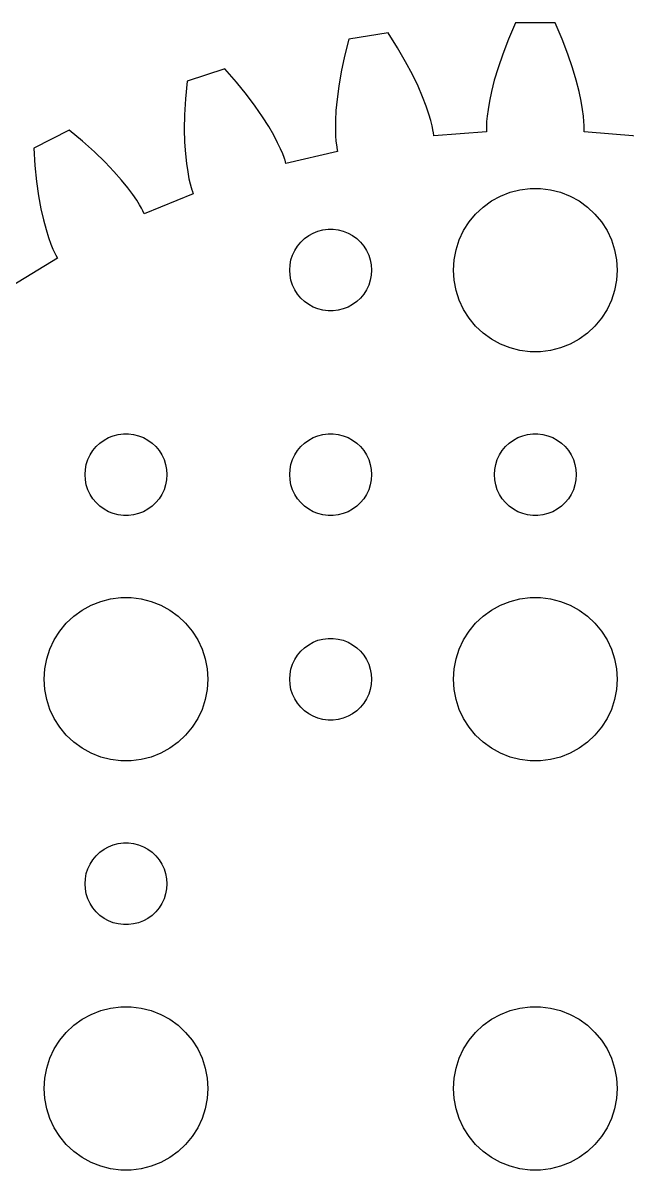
# Model space of a CAD drawing. Header units: metres. Extents: x -39 to 39, y 71 to 259.
# Drawn here: x -18.78 to 3.36, y 217.01 to 259.06 of the extents above; entities that cross this region are included whole.
import ezdxf

# ---------------------------------------------------------------- set-up
doc = ezdxf.new("R2010")
doc.units = ezdxf.units.M

msp = doc.modelspace()

# ---------------------------------------------------------------- linework, layer by layer
for p, q in [((-0.7274, 259.06), (-0.98323, 258.468)), ((0.7274, 259.06), (-0.7274, 259.06)), ((0.98323, 258.468), (0.7274, 259.06)), ((-5.39183, 258.693), (-6.82874, 258.465)), ((-5.0466, 258.148), (-5.39183, 258.693)), ((-6.82874, 258.465), (-6.98885, 257.841)), ((-0.98323, 258.468), (-1.1951, 257.919)), ((1.1951, 257.919), (0.98323, 258.468)), ((-6.98885, 257.841), (-7.11221, 257.265)), ((-4.75145, 257.639), (-5.0466, 258.148)), ((-1.1951, 257.919), (-1.36684, 257.415)), ((1.36684, 257.415), (1.1951, 257.919)), ((-11.3783, 257.373), (-12.7619, 256.923)), ((-10.9522, 256.889), (-11.3783, 257.373)), ((-4.50298, 257.168), (-4.75145, 257.639)), ((-1.36684, 257.415), (-1.50243, 256.958)), ((1.50243, 256.958), (1.36684, 257.415)), ((-7.11221, 257.265), (-7.20299, 256.741)), ((-4.29761, 256.738), (-4.50298, 257.168)), ((-1.50243, 256.958), (-1.60591, 256.551)), ((1.60591, 256.551), (1.50243, 256.958)), ((-12.7619, 256.923), (-12.8224, 256.281)), ((-10.581, 256.432), (-10.9522, 256.889)), ((-7.20299, 256.741), (-7.26546, 256.268)), ((-4.13165, 256.352), (-4.29761, 256.738)), ((-1.60591, 256.551), (-1.68147, 256.194)), ((1.68147, 256.194), (1.60591, 256.551)), ((-12.8224, 256.281), (-12.8542, 255.694)), ((-10.2619, 256.006), (-10.581, 256.432)), ((-7.26546, 256.268), (-7.30394, 255.85)), ((-4.00127, 256.012), (-4.13165, 256.352)), ((-1.68147, 256.194), (-1.73337, 255.89)), ((1.73337, 255.89), (1.68147, 256.194)), ((-12.8542, 255.694), (-12.8618, 255.161)), ((-9.99182, 255.614), (-10.2619, 256.006)), ((-7.30394, 255.85), (-7.32281, 255.486)), ((-3.90248, 255.72), (-4.00127, 256.012)), ((-3.83121, 255.478), (-3.90248, 255.72)), ((-1.73337, 255.89), (-1.76591, 255.64)), ((1.76591, 255.64), (1.73337, 255.89)), ((-9.7675, 255.258), (-9.99182, 255.614)), ((-7.32281, 255.486), (-7.32652, 255.177)), ((-3.78329, 255.288), (-3.83121, 255.478)), ((-3.75444, 255.15), (-3.78329, 255.288)), ((-1.79051, 255.305), (-1.79146, 255.221)), ((-1.78348, 255.445), (-1.79051, 255.305)), ((-1.76591, 255.64), (-1.78348, 255.445)), ((1.78348, 255.445), (1.76591, 255.64)), ((1.79051, 255.305), (1.78348, 255.445)), ((1.79146, 255.221), (1.79051, 255.305)), ((-17.0846, 255.133), (-18.3809, 254.472)), ((-16.5881, 254.722), (-17.0846, 255.133)), ((-12.8618, 255.161), (-12.8496, 254.685)), ((-9.58549, 254.943), (-9.7675, 255.258)), ((-9.44223, 254.67), (-9.58549, 254.943)), ((-7.32652, 255.177), (-7.31955, 254.925)), ((-7.31955, 254.925), (-7.30634, 254.73)), ((-3.74036, 255.068), (-3.75444, 255.15)), ((-3.73665, 255.04), (-3.74036, 255.068)), ((-3.72354, 254.917), (-3.73665, 255.04)), ((-1.78416, 255.063), (-3.72354, 254.917)), ((-1.79146, 255.221), (-1.79077, 255.193)), ((-1.79077, 255.193), (-1.78416, 255.063)), ((1.78448, 255.069), (1.79077, 255.193)), ((3.72285, 254.91), (1.78448, 255.069)), ((1.79077, 255.193), (1.79146, 255.221)), ((-18.3809, 254.472), (-18.3402, 253.829)), ((-16.15, 254.329), (-16.5881, 254.722)), ((-12.8496, 254.685), (-12.8221, 254.266)), ((-9.33398, 254.442), (-9.44223, 254.67)), ((-9.2569, 254.261), (-9.33398, 254.442)), ((-7.30634, 254.73), (-7.29138, 254.59)), ((-7.29138, 254.59), (-7.27916, 254.507)), ((-7.27916, 254.507), (-7.27411, 254.48)), ((-7.27411, 254.48), (-7.24725, 254.352)), ((-15.7682, 253.958), (-16.15, 254.329)), ((-12.8221, 254.266), (-12.7838, 253.903)), ((-9.20697, 254.13), (-9.2569, 254.261)), ((-9.18008, 254.051), (-9.20697, 254.13)), ((-9.17209, 254.024), (-9.18008, 254.051)), ((-9.13991, 253.904), (-9.17209, 254.024)), ((-7.24725, 254.352), (-9.13991, 253.904)), ((-18.3402, 253.829), (-18.2797, 253.244)), ((-15.44, 253.612), (-15.7682, 253.958)), ((-15.1628, 253.296), (-15.44, 253.612)), ((-12.7838, 253.903), (-12.7393, 253.598)), ((-12.7393, 253.598), (-12.693, 253.35)), ((-18.2797, 253.244), (-18.2039, 252.716)), ((-14.9337, 253.013), (-15.1628, 253.296)), ((-12.693, 253.35), (-12.6493, 253.159)), ((-14.7495, 252.766), (-14.9337, 253.013)), ((-14.6069, 252.557), (-14.7495, 252.766)), ((-12.5319, 252.796), (-14.3312, 252.057)), ((-12.6493, 253.159), (-12.6127, 253.024)), ((-12.6127, 253.024), (-12.5876, 252.944)), ((-12.5876, 252.944), (-12.5783, 252.917)), ((-12.5783, 252.917), (-12.5319, 252.796)), ((-1.27733, 252.714), (-0.92705, 252.853)), ((-0.92705, 252.853), (-0.56213, 252.947)), ((-0.56213, 252.947), (-0.18837, 252.994)), ((-0.18837, 252.994), (0.18837, 252.994)), ((0.18837, 252.994), (0.56213, 252.947)), ((0.56213, 252.947), (0.92705, 252.853)), ((0.92705, 252.853), (1.27733, 252.714)), ((-18.2039, 252.716), (-18.1174, 252.248)), ((-14.5026, 252.391), (-14.6069, 252.557)), ((-14.4328, 252.27), (-14.5026, 252.391)), ((-1.91226, 252.312), (-1.60747, 252.533)), ((-1.60747, 252.533), (-1.27733, 252.714)), ((1.27733, 252.714), (1.60747, 252.533)), ((1.60747, 252.533), (1.91226, 252.312)), ((-18.1174, 252.248), (-18.0246, 251.838)), ((-14.3938, 252.195), (-14.4328, 252.27)), ((-14.3817, 252.17), (-14.3938, 252.195)), ((-14.3312, 252.057), (-14.3817, 252.17)), ((-2.42705, 251.763), (-2.1869, 252.054)), ((-2.1869, 252.054), (-1.91226, 252.312)), ((1.91226, 252.312), (2.1869, 252.054)), ((2.1869, 252.054), (2.42705, 251.763)), ((-18.0246, 251.838), (-17.9301, 251.486)), ((-17.9301, 251.486), (-17.8384, 251.192)), ((-7.78107, 251.473), (-7.59418, 251.497)), ((-7.59418, 251.497), (-7.40581, 251.497)), ((-7.40581, 251.497), (-7.21892, 251.473)), ((-2.62891, 251.445), (-2.42705, 251.763)), ((2.42705, 251.763), (2.62891, 251.445)), ((-17.8384, 251.192), (-17.7538, 250.954)), ((-8.59344, 251.027), (-8.45613, 251.156)), ((-8.45613, 251.156), (-8.30373, 251.266)), ((-8.30373, 251.266), (-8.13866, 251.357)), ((-8.13866, 251.357), (-7.96352, 251.427)), ((-7.96352, 251.427), (-7.78107, 251.473)), ((-7.21892, 251.473), (-7.03647, 251.427)), ((-7.03647, 251.427), (-6.86133, 251.357)), ((-6.86133, 251.357), (-6.69626, 251.266)), ((-6.69626, 251.266), (-6.54385, 251.156)), ((-6.54385, 251.156), (-6.40654, 251.027)), ((-2.90575, 250.746), (-2.78932, 251.104)), ((-2.78932, 251.104), (-2.62891, 251.445)), ((2.62891, 251.445), (2.78932, 251.104)), ((2.78932, 251.104), (2.90575, 250.746)), ((-17.7538, 250.954), (-17.6808, 250.772)), ((-17.6808, 250.772), (-17.6235, 250.644)), ((-17.6235, 250.644), (-17.5862, 250.569)), ((-8.89465, 250.552), (-8.81445, 250.723)), ((-8.81445, 250.723), (-8.71352, 250.882)), ((-8.71352, 250.882), (-8.59344, 251.027)), ((-6.40654, 251.027), (-6.28647, 250.882)), ((-6.28647, 250.882), (-6.18553, 250.723)), ((-6.18553, 250.723), (-6.10533, 250.552)), ((-2.97633, 250.376), (-2.90575, 250.746)), ((2.90575, 250.746), (2.97633, 250.376)), ((-17.5079, 250.431), (-19.1696, 249.421)), ((-17.5862, 250.569), (-17.5728, 250.544)), ((-17.5728, 250.544), (-17.5079, 250.431)), ((-8.98816, 250.188), (-8.95287, 250.373)), ((-8.95287, 250.373), (-8.89465, 250.552)), ((-6.10533, 250.552), (-6.04712, 250.373)), ((-6.04712, 250.373), (-6.01183, 250.188)), ((-3, 250), (-2.97633, 250.376)), ((2.97633, 250.376), (3, 250)), ((-9, 250), (-8.98816, 250.188)), ((-8.98816, 249.812), (-9, 250)), ((-8.95287, 249.627), (-8.98816, 249.812)), ((-6.01183, 249.812), (-6.04712, 249.627)), ((-6.01183, 250.188), (-6, 250)), ((-6, 250), (-6.01183, 249.812)), ((-2.97633, 249.624), (-3, 250)), ((3, 250), (2.97633, 249.624)), ((-8.89465, 249.448), (-8.95287, 249.627)), ((-8.81445, 249.277), (-8.89465, 249.448)), ((-6.10533, 249.448), (-6.18553, 249.277)), ((-6.04712, 249.627), (-6.10533, 249.448)), ((-2.90575, 249.254), (-2.97633, 249.624)), ((2.97633, 249.624), (2.90575, 249.254)), ((-8.71352, 249.118), (-8.81445, 249.277)), ((-8.59344, 248.973), (-8.71352, 249.118)), ((-8.45613, 248.844), (-8.59344, 248.973)), ((-6.40654, 248.973), (-6.54385, 248.844)), ((-6.28647, 249.118), (-6.40654, 248.973)), ((-6.18553, 249.277), (-6.28647, 249.118)), ((-2.78932, 248.896), (-2.90575, 249.254)), ((2.90575, 249.254), (2.78932, 248.896)), ((-8.30373, 248.734), (-8.45613, 248.844)), ((-8.13866, 248.643), (-8.30373, 248.734)), ((-7.96352, 248.573), (-8.13866, 248.643)), ((-7.78107, 248.527), (-7.96352, 248.573)), ((-7.03647, 248.573), (-7.21892, 248.527)), ((-6.86133, 248.643), (-7.03647, 248.573)), ((-6.69626, 248.734), (-6.86133, 248.643)), ((-6.54385, 248.844), (-6.69626, 248.734)), ((-2.62891, 248.555), (-2.78932, 248.896)), ((-2.42705, 248.237), (-2.62891, 248.555)), ((2.62891, 248.555), (2.42705, 248.237)), ((2.78932, 248.896), (2.62891, 248.555)), ((-7.59418, 248.503), (-7.78107, 248.527)), ((-7.40581, 248.503), (-7.59418, 248.503)), ((-7.21892, 248.527), (-7.40581, 248.503)), ((-2.1869, 247.946), (-2.42705, 248.237)), ((2.42705, 248.237), (2.1869, 247.946)), ((-1.91226, 247.688), (-2.1869, 247.946)), ((2.1869, 247.946), (1.91226, 247.688)), ((-1.60747, 247.467), (-1.91226, 247.688)), ((-1.27733, 247.286), (-1.60747, 247.467)), ((-0.92705, 247.147), (-1.27733, 247.286)), ((1.27733, 247.286), (0.92705, 247.147)), ((1.60747, 247.467), (1.27733, 247.286)), ((1.91226, 247.688), (1.60747, 247.467)), ((-0.56213, 247.053), (-0.92705, 247.147)), ((-0.18837, 247.006), (-0.56213, 247.053)), ((0.18837, 247.006), (-0.18837, 247.006)), ((0.56213, 247.053), (0.18837, 247.006)), ((0.92705, 247.147), (0.56213, 247.053)), ((-15.6387, 243.857), (-15.4635, 243.927)), ((-15.4635, 243.927), (-15.2811, 243.973)), ((-15.2811, 243.973), (-15.0942, 243.997)), ((-15.0942, 243.997), (-14.9058, 243.997)), ((-14.9058, 243.997), (-14.7189, 243.973)), ((-14.7189, 243.973), (-14.5365, 243.927)), ((-14.5365, 243.927), (-14.3613, 243.857)), ((-8.13866, 243.857), (-7.96352, 243.927)), ((-7.96352, 243.927), (-7.78107, 243.973)), ((-7.78107, 243.973), (-7.59418, 243.997)), ((-7.59418, 243.997), (-7.40581, 243.997)), ((-7.40581, 243.997), (-7.21892, 243.973)), ((-7.21892, 243.973), (-7.03647, 243.927)), ((-7.03647, 243.927), (-6.86133, 243.857)), ((-0.63866, 243.857), (-0.46352, 243.927)), ((-0.46352, 243.927), (-0.28107, 243.973)), ((-0.28107, 243.973), (-0.09418, 243.997)), ((-0.09418, 243.997), (0.09418, 243.997)), ((0.09418, 243.997), (0.28107, 243.973)), ((0.28107, 243.973), (0.46352, 243.927)), ((0.46352, 243.927), (0.63866, 243.857)), ((-16.2135, 243.382), (-16.0934, 243.527)), ((-16.0934, 243.527), (-15.9561, 243.656)), ((-15.9561, 243.656), (-15.8037, 243.766)), ((-15.8037, 243.766), (-15.6387, 243.857)), ((-14.3613, 243.857), (-14.1963, 243.766)), ((-14.1963, 243.766), (-14.0439, 243.656)), ((-14.0439, 243.656), (-13.9065, 243.527)), ((-13.9065, 243.527), (-13.7865, 243.382)), ((-8.71352, 243.382), (-8.59344, 243.527)), ((-8.59344, 243.527), (-8.45613, 243.656)), ((-8.45613, 243.656), (-8.30373, 243.766)), ((-8.30373, 243.766), (-8.13866, 243.857)), ((-6.86133, 243.857), (-6.69626, 243.766)), ((-6.69626, 243.766), (-6.54385, 243.656)), ((-6.54385, 243.656), (-6.40654, 243.527)), ((-6.40654, 243.527), (-6.28647, 243.382)), ((-1.21352, 243.382), (-1.09344, 243.527)), ((-1.09344, 243.527), (-0.95613, 243.656)), ((-0.95613, 243.656), (-0.80373, 243.766)), ((-0.80373, 243.766), (-0.63866, 243.857)), ((0.63866, 243.857), (0.80373, 243.766)), ((0.80373, 243.766), (0.95613, 243.656)), ((0.95613, 243.656), (1.09344, 243.527)), ((1.09344, 243.527), (1.21352, 243.382)), ((-16.3947, 243.052), (-16.3145, 243.223)), ((-16.3145, 243.223), (-16.2135, 243.382)), ((-13.7865, 243.382), (-13.6855, 243.223)), ((-13.6855, 243.223), (-13.6053, 243.052)), ((-8.89465, 243.052), (-8.81445, 243.223)), ((-8.81445, 243.223), (-8.71352, 243.382)), ((-6.28647, 243.382), (-6.18553, 243.223)), ((-6.18553, 243.223), (-6.10533, 243.052)), ((-1.39465, 243.052), (-1.31445, 243.223)), ((-1.31445, 243.223), (-1.21352, 243.382)), ((1.21352, 243.382), (1.31445, 243.223)), ((1.31445, 243.223), (1.39465, 243.052)), ((-16.5, 242.5), (-16.4882, 242.688)), ((-16.4882, 242.688), (-16.4529, 242.873)), ((-16.4529, 242.873), (-16.3947, 243.052)), ((-13.6053, 243.052), (-13.5471, 242.873)), ((-13.5471, 242.873), (-13.5118, 242.688)), ((-13.5118, 242.688), (-13.5, 242.5)), ((-9, 242.5), (-8.98816, 242.688)), ((-8.98816, 242.688), (-8.95287, 242.873)), ((-8.95287, 242.873), (-8.89465, 243.052)), ((-6.10533, 243.052), (-6.04712, 242.873)), ((-6.04712, 242.873), (-6.01183, 242.688)), ((-6.01183, 242.688), (-6, 242.5)), ((-1.5, 242.5), (-1.48816, 242.688)), ((-1.48816, 242.688), (-1.45287, 242.873)), ((-1.45287, 242.873), (-1.39465, 243.052)), ((1.39465, 243.052), (1.45287, 242.873)), ((1.45287, 242.873), (1.48816, 242.688)), ((1.48816, 242.688), (1.5, 242.5)), ((-16.4882, 242.312), (-16.5, 242.5)), ((-16.4529, 242.127), (-16.4882, 242.312)), ((-13.5118, 242.312), (-13.5471, 242.127)), ((-13.5, 242.5), (-13.5118, 242.312)), ((-8.98816, 242.312), (-9, 242.5)), ((-8.95287, 242.127), (-8.98816, 242.312)), ((-6.01183, 242.312), (-6.04712, 242.127)), ((-6, 242.5), (-6.01183, 242.312)), ((-1.48816, 242.312), (-1.5, 242.5)), ((-1.45287, 242.127), (-1.48816, 242.312)), ((1.48816, 242.312), (1.45287, 242.127)), ((1.5, 242.5), (1.48816, 242.312)), ((-16.3947, 241.948), (-16.4529, 242.127)), ((-16.3145, 241.777), (-16.3947, 241.948)), ((-13.6053, 241.948), (-13.6855, 241.777)), ((-13.5471, 242.127), (-13.6053, 241.948)), ((-8.89465, 241.948), (-8.95287, 242.127)), ((-8.81445, 241.777), (-8.89465, 241.948)), ((-6.10533, 241.948), (-6.18553, 241.777)), ((-6.04712, 242.127), (-6.10533, 241.948)), ((-1.39465, 241.948), (-1.45287, 242.127)), ((-1.31445, 241.777), (-1.39465, 241.948)), ((1.39465, 241.948), (1.31445, 241.777)), ((1.45287, 242.127), (1.39465, 241.948)), ((-16.2135, 241.618), (-16.3145, 241.777)), ((-16.0934, 241.473), (-16.2135, 241.618)), ((-15.9561, 241.344), (-16.0934, 241.473)), ((-13.9065, 241.473), (-14.0439, 241.344)), ((-13.7865, 241.618), (-13.9065, 241.473)), ((-13.6855, 241.777), (-13.7865, 241.618)), ((-8.71352, 241.618), (-8.81445, 241.777)), ((-8.59344, 241.473), (-8.71352, 241.618)), ((-8.45613, 241.344), (-8.59344, 241.473)), ((-6.40654, 241.473), (-6.54385, 241.344)), ((-6.28647, 241.618), (-6.40654, 241.473)), ((-6.18553, 241.777), (-6.28647, 241.618)), ((-1.21352, 241.618), (-1.31445, 241.777)), ((-1.09344, 241.473), (-1.21352, 241.618)), ((-0.95613, 241.344), (-1.09344, 241.473)), ((1.09344, 241.473), (0.95613, 241.344)), ((1.21352, 241.618), (1.09344, 241.473)), ((1.31445, 241.777), (1.21352, 241.618)), ((-15.8037, 241.234), (-15.9561, 241.344)), ((-15.6387, 241.143), (-15.8037, 241.234)), ((-15.4635, 241.073), (-15.6387, 241.143)), ((-15.2811, 241.027), (-15.4635, 241.073)), ((-15.0942, 241.003), (-15.2811, 241.027)), ((-14.9058, 241.003), (-15.0942, 241.003)), ((-14.7189, 241.027), (-14.9058, 241.003)), ((-14.5365, 241.073), (-14.7189, 241.027)), ((-14.3613, 241.143), (-14.5365, 241.073)), ((-14.1963, 241.234), (-14.3613, 241.143)), ((-14.0439, 241.344), (-14.1963, 241.234)), ((-8.30373, 241.234), (-8.45613, 241.344)), ((-8.13866, 241.143), (-8.30373, 241.234)), ((-7.96352, 241.073), (-8.13866, 241.143)), ((-7.78107, 241.027), (-7.96352, 241.073)), ((-7.59418, 241.003), (-7.78107, 241.027)), ((-7.40581, 241.003), (-7.59418, 241.003)), ((-7.21892, 241.027), (-7.40581, 241.003)), ((-7.03647, 241.073), (-7.21892, 241.027)), ((-6.86133, 241.143), (-7.03647, 241.073)), ((-6.69626, 241.234), (-6.86133, 241.143)), ((-6.54385, 241.344), (-6.69626, 241.234)), ((-0.80373, 241.234), (-0.95613, 241.344)), ((-0.63866, 241.143), (-0.80373, 241.234)), ((-0.46352, 241.073), (-0.63866, 241.143)), ((-0.28107, 241.027), (-0.46352, 241.073)), ((-0.09418, 241.003), (-0.28107, 241.027)), ((0.09418, 241.003), (-0.09418, 241.003)), ((0.28107, 241.027), (0.09418, 241.003)), ((0.46352, 241.073), (0.28107, 241.027)), ((0.63866, 241.143), (0.46352, 241.073)), ((0.80373, 241.234), (0.63866, 241.143)), ((0.95613, 241.344), (0.80373, 241.234)), ((-16.6075, 237.533), (-16.2773, 237.714)), ((-16.2773, 237.714), (-15.927, 237.853)), ((-15.927, 237.853), (-15.5621, 237.947)), ((-15.5621, 237.947), (-15.1884, 237.994)), ((-15.1884, 237.994), (-14.8116, 237.994)), ((-14.8116, 237.994), (-14.4379, 237.947)), ((-14.4379, 237.947), (-14.0729, 237.853)), ((-14.0729, 237.853), (-13.7227, 237.714)), ((-13.7227, 237.714), (-13.3925, 237.533)), ((-1.60747, 237.533), (-1.27733, 237.714)), ((-1.27733, 237.714), (-0.92705, 237.853)), ((-0.92705, 237.853), (-0.56213, 237.947)), ((-0.56213, 237.947), (-0.18837, 237.994)), ((-0.18837, 237.994), (0.18837, 237.994)), ((0.18837, 237.994), (0.56213, 237.947)), ((0.56213, 237.947), (0.92705, 237.853)), ((0.92705, 237.853), (1.27733, 237.714)), ((1.27733, 237.714), (1.60747, 237.533)), ((-17.1869, 237.054), (-16.9123, 237.312)), ((-16.9123, 237.312), (-16.6075, 237.533)), ((-13.3925, 237.533), (-13.0877, 237.312)), ((-13.0877, 237.312), (-12.8131, 237.054)), ((-2.1869, 237.054), (-1.91226, 237.312)), ((-1.91226, 237.312), (-1.60747, 237.533)), ((1.60747, 237.533), (1.91226, 237.312)), ((1.91226, 237.312), (2.1869, 237.054)), ((-17.427, 236.763), (-17.1869, 237.054)), ((-12.8131, 237.054), (-12.5729, 236.763)), ((-2.42705, 236.763), (-2.1869, 237.054)), ((2.1869, 237.054), (2.42705, 236.763)), ((-17.7893, 236.104), (-17.6289, 236.445)), ((-17.6289, 236.445), (-17.427, 236.763)), ((-12.5729, 236.763), (-12.3711, 236.445)), ((-12.3711, 236.445), (-12.2107, 236.104)), ((-8.30373, 236.266), (-8.13866, 236.357)), ((-8.13866, 236.357), (-7.96352, 236.427)), ((-7.96352, 236.427), (-7.78107, 236.473)), ((-7.78107, 236.473), (-7.59418, 236.497)), ((-7.59418, 236.497), (-7.40581, 236.497)), ((-7.40581, 236.497), (-7.21892, 236.473)), ((-7.21892, 236.473), (-7.03647, 236.427)), ((-7.03647, 236.427), (-6.86133, 236.357)), ((-6.86133, 236.357), (-6.69626, 236.266)), ((-2.78932, 236.104), (-2.62891, 236.445)), ((-2.62891, 236.445), (-2.42705, 236.763)), ((2.42705, 236.763), (2.62891, 236.445)), ((2.62891, 236.445), (2.78932, 236.104)), ((-17.9057, 235.746), (-17.7893, 236.104)), ((-12.2107, 236.104), (-12.0942, 235.746)), ((-8.71352, 235.882), (-8.59344, 236.027)), ((-8.59344, 236.027), (-8.45613, 236.156)), ((-8.45613, 236.156), (-8.30373, 236.266)), ((-6.69626, 236.266), (-6.54385, 236.156)), ((-6.54385, 236.156), (-6.40654, 236.027)), ((-6.40654, 236.027), (-6.28647, 235.882)), ((-2.90575, 235.746), (-2.78932, 236.104)), ((2.78932, 236.104), (2.90575, 235.746)), ((-17.9763, 235.376), (-17.9057, 235.746)), ((-12.0942, 235.746), (-12.0237, 235.376)), ((-8.95287, 235.373), (-8.89465, 235.552)), ((-8.89465, 235.552), (-8.81445, 235.723)), ((-8.81445, 235.723), (-8.71352, 235.882)), ((-6.28647, 235.882), (-6.18553, 235.723)), ((-6.18553, 235.723), (-6.10533, 235.552)), ((-6.10533, 235.552), (-6.04712, 235.373)), ((-2.97633, 235.376), (-2.90575, 235.746)), ((2.90575, 235.746), (2.97633, 235.376)), ((-18, 235), (-17.9763, 235.376)), ((-12.0237, 235.376), (-12, 235)), ((-9, 235), (-8.98816, 235.188)), ((-8.98816, 235.188), (-8.95287, 235.373)), ((-6.04712, 235.373), (-6.01183, 235.188)), ((-6.01183, 235.188), (-6, 235)), ((-3, 235), (-2.97633, 235.376)), ((2.97633, 235.376), (3, 235)), ((-17.9763, 234.624), (-18, 235)), ((-12, 235), (-12.0237, 234.624)), ((-8.98816, 234.812), (-9, 235)), ((-8.95287, 234.627), (-8.98816, 234.812)), ((-6.01183, 234.812), (-6.04712, 234.627)), ((-6, 235), (-6.01183, 234.812)), ((-2.97633, 234.624), (-3, 235)), ((3, 235), (2.97633, 234.624)), ((-17.9057, 234.254), (-17.9763, 234.624)), ((-17.7893, 233.896), (-17.9057, 234.254)), ((-12.0942, 234.254), (-12.2107, 233.896)), ((-12.0237, 234.624), (-12.0942, 234.254)), ((-8.89465, 234.448), (-8.95287, 234.627)), ((-8.81445, 234.277), (-8.89465, 234.448)), ((-8.71352, 234.118), (-8.81445, 234.277)), ((-6.18553, 234.277), (-6.28647, 234.118)), ((-6.10533, 234.448), (-6.18553, 234.277)), ((-6.04712, 234.627), (-6.10533, 234.448)), ((-2.90575, 234.254), (-2.97633, 234.624)), ((-2.78932, 233.896), (-2.90575, 234.254)), ((2.90575, 234.254), (2.78932, 233.896)), ((2.97633, 234.624), (2.90575, 234.254)), ((-17.6289, 233.555), (-17.7893, 233.896)), ((-12.2107, 233.896), (-12.3711, 233.555)), ((-8.59344, 233.973), (-8.71352, 234.118)), ((-8.45613, 233.844), (-8.59344, 233.973)), ((-8.30373, 233.734), (-8.45613, 233.844)), ((-6.54385, 233.844), (-6.69626, 233.734)), ((-6.40654, 233.973), (-6.54385, 233.844)), ((-6.28647, 234.118), (-6.40654, 233.973)), ((-2.62891, 233.555), (-2.78932, 233.896)), ((2.78932, 233.896), (2.62891, 233.555)), ((-17.427, 233.237), (-17.6289, 233.555)), ((-12.3711, 233.555), (-12.5729, 233.237)), ((-8.13866, 233.643), (-8.30373, 233.734)), ((-7.96352, 233.573), (-8.13866, 233.643)), ((-7.78107, 233.527), (-7.96352, 233.573)), ((-7.59418, 233.503), (-7.78107, 233.527)), ((-7.40581, 233.503), (-7.59418, 233.503)), ((-7.21892, 233.527), (-7.40581, 233.503)), ((-7.03647, 233.573), (-7.21892, 233.527)), ((-6.86133, 233.643), (-7.03647, 233.573)), ((-6.69626, 233.734), (-6.86133, 233.643)), ((-2.42705, 233.237), (-2.62891, 233.555)), ((2.62891, 233.555), (2.42705, 233.237)), ((-17.1869, 232.946), (-17.427, 233.237)), ((-12.5729, 233.237), (-12.8131, 232.946)), ((-2.1869, 232.946), (-2.42705, 233.237)), ((2.42705, 233.237), (2.1869, 232.946)), ((-16.9123, 232.688), (-17.1869, 232.946)), ((-16.6075, 232.467), (-16.9123, 232.688)), ((-13.0877, 232.688), (-13.3925, 232.467)), ((-12.8131, 232.946), (-13.0877, 232.688)), ((-1.91226, 232.688), (-2.1869, 232.946)), ((-1.60747, 232.467), (-1.91226, 232.688)), ((1.91226, 232.688), (1.60747, 232.467)), ((2.1869, 232.946), (1.91226, 232.688)), ((-16.2773, 232.286), (-16.6075, 232.467)), ((-15.927, 232.147), (-16.2773, 232.286)), ((-15.5621, 232.053), (-15.927, 232.147)), ((-14.0729, 232.147), (-14.4379, 232.053)), ((-13.7227, 232.286), (-14.0729, 232.147)), ((-13.3925, 232.467), (-13.7227, 232.286)), ((-1.27733, 232.286), (-1.60747, 232.467)), ((-0.92705, 232.147), (-1.27733, 232.286)), ((-0.56213, 232.053), (-0.92705, 232.147)), ((0.92705, 232.147), (0.56213, 232.053)), ((1.27733, 232.286), (0.92705, 232.147)), ((1.60747, 232.467), (1.27733, 232.286)), ((-15.1884, 232.006), (-15.5621, 232.053)), ((-14.8116, 232.006), (-15.1884, 232.006)), ((-14.4379, 232.053), (-14.8116, 232.006)), ((-0.18837, 232.006), (-0.56213, 232.053)), ((0.18837, 232.006), (-0.18837, 232.006)), ((0.56213, 232.053), (0.18837, 232.006)), ((-15.8037, 228.766), (-15.6387, 228.857)), ((-15.6387, 228.857), (-15.4635, 228.927)), ((-15.4635, 228.927), (-15.2811, 228.973)), ((-15.2811, 228.973), (-15.0942, 228.997)), ((-15.0942, 228.997), (-14.9058, 228.997)), ((-14.9058, 228.997), (-14.7189, 228.973)), ((-14.7189, 228.973), (-14.5365, 228.927)), ((-14.5365, 228.927), (-14.3613, 228.857)), ((-14.3613, 228.857), (-14.1963, 228.766)), ((-16.3145, 228.223), (-16.2135, 228.382)), ((-16.2135, 228.382), (-16.0934, 228.527)), ((-16.0934, 228.527), (-15.9561, 228.656)), ((-15.9561, 228.656), (-15.8037, 228.766)), ((-14.1963, 228.766), (-14.0439, 228.656)), ((-14.0439, 228.656), (-13.9065, 228.527)), ((-13.9065, 228.527), (-13.7865, 228.382)), ((-13.7865, 228.382), (-13.6855, 228.223)), ((-16.4529, 227.873), (-16.3947, 228.052)), ((-16.3947, 228.052), (-16.3145, 228.223)), ((-13.6855, 228.223), (-13.6053, 228.052)), ((-13.6053, 228.052), (-13.5471, 227.873)), ((-16.5, 227.5), (-16.4882, 227.688)), ((-16.4882, 227.688), (-16.4529, 227.873)), ((-13.5471, 227.873), (-13.5118, 227.688)), ((-13.5118, 227.688), (-13.5, 227.5)), ((-16.4882, 227.312), (-16.5, 227.5)), ((-16.4529, 227.127), (-16.4882, 227.312)), ((-16.3947, 226.948), (-16.4529, 227.127)), ((-13.5471, 227.127), (-13.6053, 226.948)), ((-13.5118, 227.312), (-13.5471, 227.127)), ((-13.5, 227.5), (-13.5118, 227.312)), ((-16.3145, 226.777), (-16.3947, 226.948)), ((-16.2135, 226.618), (-16.3145, 226.777)), ((-13.6855, 226.777), (-13.7865, 226.618)), ((-13.6053, 226.948), (-13.6855, 226.777)), ((-16.0934, 226.473), (-16.2135, 226.618)), ((-15.9561, 226.344), (-16.0934, 226.473)), ((-15.8037, 226.234), (-15.9561, 226.344)), ((-14.0439, 226.344), (-14.1963, 226.234)), ((-13.9065, 226.473), (-14.0439, 226.344)), ((-13.7865, 226.618), (-13.9065, 226.473)), ((-15.6387, 226.143), (-15.8037, 226.234)), ((-15.4635, 226.073), (-15.6387, 226.143)), ((-15.2811, 226.027), (-15.4635, 226.073)), ((-15.0942, 226.003), (-15.2811, 226.027)), ((-14.9058, 226.003), (-15.0942, 226.003)), ((-14.7189, 226.027), (-14.9058, 226.003)), ((-14.5365, 226.073), (-14.7189, 226.027)), ((-14.3613, 226.143), (-14.5365, 226.073)), ((-14.1963, 226.234), (-14.3613, 226.143)), ((-15.927, 222.853), (-15.5621, 222.947)), ((-15.5621, 222.947), (-15.1884, 222.994)), ((-15.1884, 222.994), (-14.8116, 222.994)), ((-14.8116, 222.994), (-14.4379, 222.947)), ((-14.4379, 222.947), (-14.0729, 222.853)), ((-0.92705, 222.853), (-0.56213, 222.947)), ((-0.56213, 222.947), (-0.18837, 222.994)), ((-0.18837, 222.994), (0.18837, 222.994)), ((0.18837, 222.994), (0.56213, 222.947)), ((0.56213, 222.947), (0.92705, 222.853)), ((-16.9123, 222.312), (-16.6075, 222.533)), ((-16.6075, 222.533), (-16.2773, 222.714)), ((-16.2773, 222.714), (-15.927, 222.853)), ((-14.0729, 222.853), (-13.7227, 222.714)), ((-13.7227, 222.714), (-13.3925, 222.533)), ((-13.3925, 222.533), (-13.0877, 222.312)), ((-1.91226, 222.312), (-1.60747, 222.533)), ((-1.60747, 222.533), (-1.27733, 222.714)), ((-1.27733, 222.714), (-0.92705, 222.853)), ((0.92705, 222.853), (1.27733, 222.714)), ((1.27733, 222.714), (1.60747, 222.533)), ((1.60747, 222.533), (1.91226, 222.312)), ((-17.427, 221.763), (-17.1869, 222.054)), ((-17.1869, 222.054), (-16.9123, 222.312)), ((-13.0877, 222.312), (-12.8131, 222.054)), ((-12.8131, 222.054), (-12.5729, 221.763)), ((-2.42705, 221.763), (-2.1869, 222.054)), ((-2.1869, 222.054), (-1.91226, 222.312)), ((1.91226, 222.312), (2.1869, 222.054)), ((2.1869, 222.054), (2.42705, 221.763)), ((-17.6289, 221.445), (-17.427, 221.763)), ((-12.5729, 221.763), (-12.3711, 221.445)), ((-2.62891, 221.445), (-2.42705, 221.763)), ((2.42705, 221.763), (2.62891, 221.445)), ((-17.7893, 221.104), (-17.6289, 221.445)), ((-12.3711, 221.445), (-12.2107, 221.104)), ((-2.78932, 221.104), (-2.62891, 221.445)), ((2.62891, 221.445), (2.78932, 221.104)), ((-17.9057, 220.746), (-17.7893, 221.104)), ((-12.2107, 221.104), (-12.0942, 220.746)), ((-2.90575, 220.746), (-2.78932, 221.104)), ((2.78932, 221.104), (2.90575, 220.746)), ((-18, 220), (-17.9763, 220.376)), ((-17.9763, 220.376), (-17.9057, 220.746)), ((-12.0942, 220.746), (-12.0237, 220.376)), ((-12.0237, 220.376), (-12, 220)), ((-3, 220), (-2.97633, 220.376)), ((-2.97633, 220.376), (-2.90575, 220.746)), ((2.90575, 220.746), (2.97633, 220.376)), ((2.97633, 220.376), (3, 220)), ((-17.9763, 219.624), (-18, 220)), ((-12, 220), (-12.0237, 219.624)), ((-2.97633, 219.624), (-3, 220)), ((3, 220), (2.97633, 219.624)), ((-17.9057, 219.254), (-17.9763, 219.624)), ((-12.0237, 219.624), (-12.0942, 219.254)), ((-2.90575, 219.254), (-2.97633, 219.624)), ((2.97633, 219.624), (2.90575, 219.254)), ((-17.7893, 218.896), (-17.9057, 219.254)), ((-12.0942, 219.254), (-12.2107, 218.896)), ((-2.78932, 218.896), (-2.90575, 219.254)), ((2.90575, 219.254), (2.78932, 218.896)), ((-17.6289, 218.555), (-17.7893, 218.896)), ((-12.2107, 218.896), (-12.3711, 218.555)), ((-2.62891, 218.555), (-2.78932, 218.896)), ((2.78932, 218.896), (2.62891, 218.555)), ((-17.427, 218.237), (-17.6289, 218.555)), ((-12.3711, 218.555), (-12.5729, 218.237)), ((-2.42705, 218.237), (-2.62891, 218.555)), ((2.62891, 218.555), (2.42705, 218.237)), ((-17.1869, 217.946), (-17.427, 218.237)), ((-16.9123, 217.688), (-17.1869, 217.946)), ((-12.8131, 217.946), (-13.0877, 217.688)), ((-12.5729, 218.237), (-12.8131, 217.946)), ((-2.1869, 217.946), (-2.42705, 218.237)), ((-1.91226, 217.688), (-2.1869, 217.946)), ((2.1869, 217.946), (1.91226, 217.688)), ((2.42705, 218.237), (2.1869, 217.946)), ((-16.6075, 217.467), (-16.9123, 217.688)), ((-16.2773, 217.286), (-16.6075, 217.467)), ((-13.3925, 217.467), (-13.7227, 217.286)), ((-13.0877, 217.688), (-13.3925, 217.467)), ((-1.60747, 217.467), (-1.91226, 217.688)), ((-1.27733, 217.286), (-1.60747, 217.467)), ((1.60747, 217.467), (1.27733, 217.286)), ((1.91226, 217.688), (1.60747, 217.467)), ((-15.927, 217.147), (-16.2773, 217.286)), ((-15.5621, 217.053), (-15.927, 217.147)), ((-15.1884, 217.006), (-15.5621, 217.053)), ((-14.8116, 217.006), (-15.1884, 217.006)), ((-14.4379, 217.053), (-14.8116, 217.006)), ((-14.0729, 217.147), (-14.4379, 217.053)), ((-13.7227, 217.286), (-14.0729, 217.147)), ((-0.92705, 217.147), (-1.27733, 217.286)), ((-0.56213, 217.053), (-0.92705, 217.147)), ((-0.18837, 217.006), (-0.56213, 217.053)), ((0.18837, 217.006), (-0.18837, 217.006)), ((0.56213, 217.053), (0.18837, 217.006)), ((0.92705, 217.147), (0.56213, 217.053)), ((1.27733, 217.286), (0.92705, 217.147))]:
    msp.add_line(p, q)

doc.saveas('drawing.dxf')
